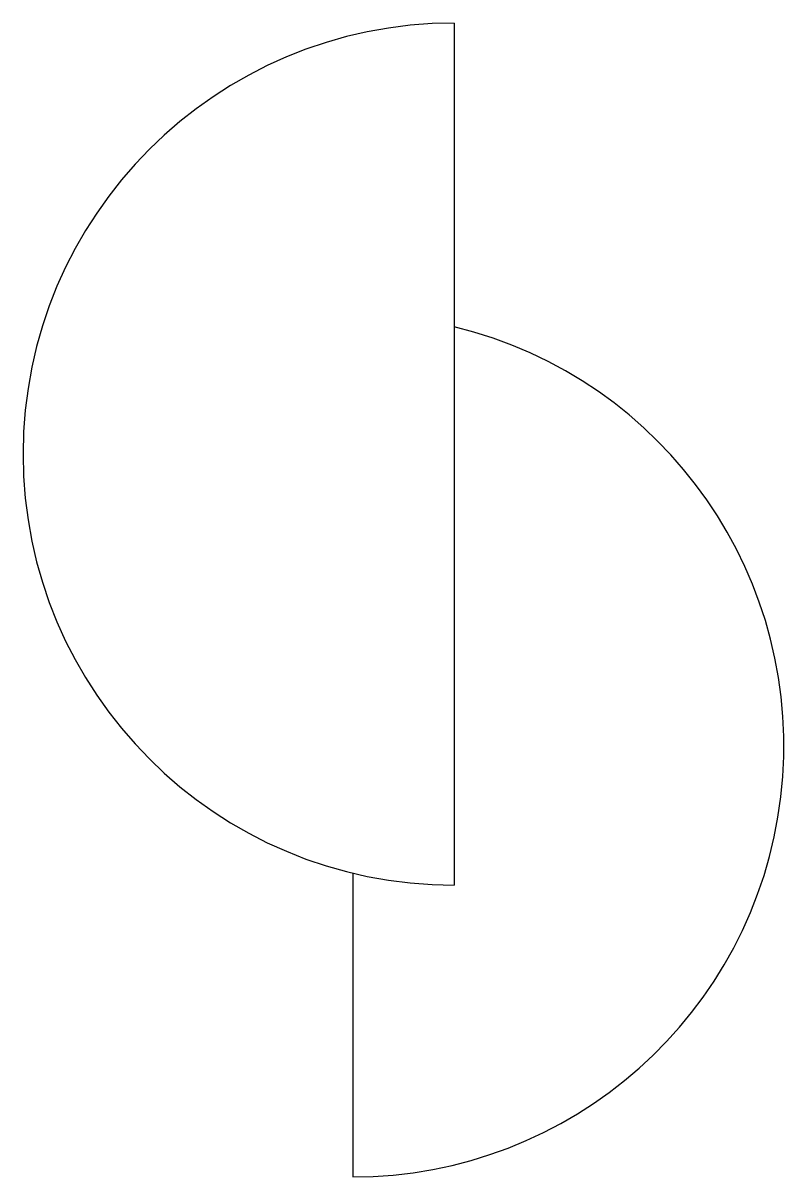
# Model space of a CAD drawing. Header units: metres. Extents: x -0.101 to 0.077, y -0.14 to 0.13.
import ezdxf

# ---------------------------------------------------------------- set-up
doc = ezdxf.new("R2010")
doc.units = ezdxf.units.M

msp = doc.modelspace()

# ---------------------------------------------------------------- linework, layer by layer
for p, q in [((0.00008, 0.13044), (0.00008, -0.07175)), ((-0.02371, -0.06891), (-0.02371, -0.14017))]:
    msp.add_line(p, q)
for centre, start, end in [((0.00008, 0.02935), 90, 270), ((-0.02371, -0.03907), 270, 76.3927)]:
    msp.add_arc(centre, 0.1011, start, end)

doc.saveas('drawing.dxf')
